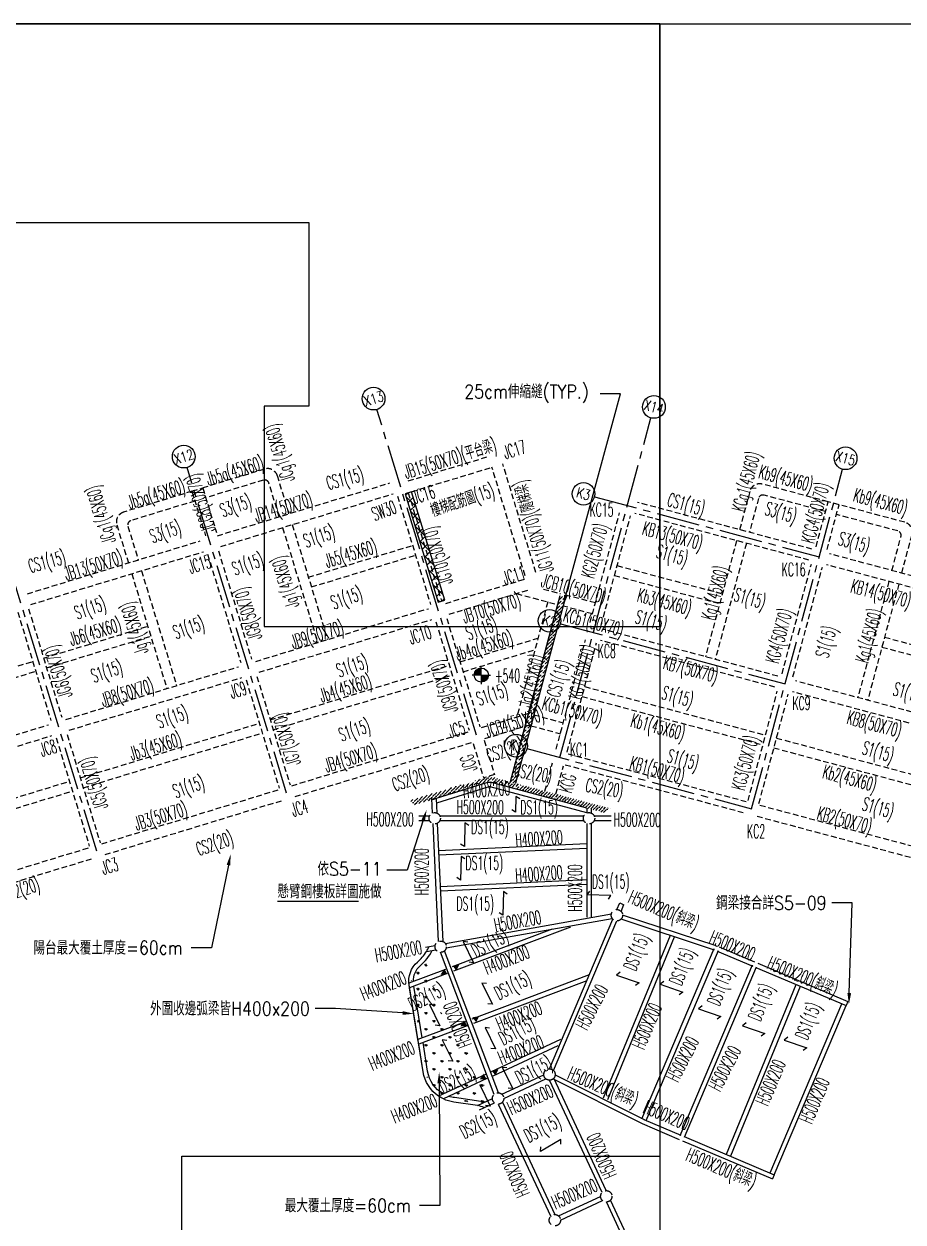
# Model space of a CAD drawing. Header units: centimetres. Extents: x -47768 to 194820, y -149527 to 141949.
# Drawn here: x 65955 to 69829, y -17353 to -12071 of the extents above; entities that cross this region are included whole.
import ezdxf
from ezdxf import colors
from ezdxf.entities.mleader import LeaderData, LeaderLine
from ezdxf.enums import TextEntityAlignment as Align
from ezdxf.math import Vec2, Vec3

# ---------------------------------------------------------------- set-up
doc = ezdxf.new("R2010")
doc.units = ezdxf.units.CM
doc.linetypes.add('CENTER2', pattern=[28.575, 19.05, -3.175, 3.175, -3.175])
doc.linetypes.add('HIDDEN', pattern=[0.375, 0.25, -0.125])
doc.layers.get('0').update_dxf_attribs({"color": 8})
for name, color, linetype in [('0S-B', 6, 'HIDDEN'), ('0S-colhead', 8, 'HIDDEN'), ('0S-GRID', 8, 'Continuous'), ('0S-J', 3, 'HIDDEN'), ('0S-SB', 6, 'Continuous'), ('0S-Shear wall', 7, 'Continuous'), ('0S-SJ', 3, 'Continuous'), ('0S-伸縮縫', 4, 'Continuous'), ('0S-剛接符號', 2, 'Continuous'), ('0S-鋼筋', 1, 'Continuous'), ('1S-BN', 7, 'Continuous'), ('1S-CN', 2, 'Continuous'), ('1S-JN', 3, 'Continuous'), ('1S-SJN', 3, 'Continuous'), ('1S-SN', 4, 'Continuous'), ('1S-SWN', 7, 'Continuous'), ('1S-TEXT', 7, 'Continuous'), ('co-2', 8, 'HIDDEN'), ('FL高程', 7, 'Continuous'), ('FORHA', 8, 'Continuous'), ('SB', 6, 'Continuous')]:
    doc.layers.add(name, color=color, linetype=linetype)
doc.layers.add('0S-繪圖區', color=171, linetype='Continuous', plot=False)
doc.styles.add('ae', font='romans.shx', dxfattribs={"bigfont": 'chineset.shx'})
doc.styles.add('CHINA', font='romans.shx', dxfattribs={"width": 0.85, "bigfont": 'chineset.shx'})
doc.styles.add('ROMAND', font='romand')
doc.styles.add('txt', font='romans.shx', dxfattribs={"height": 0.2, "bigfont": 'chineset.shx'})

# ---------------------------------------------------------------- blocks, each defined once
blk = doc.blocks.new('ELE')
at = {"ltscale": 100}
h = blk.add_hatch(color=0, dxfattribs=at)
h.dxf.hatch_style = 1
edge = h.paths.add_edge_path()
edge.add_arc((55199, -2026.6), 20.7, 90, 180)
edge.add_line((55178.3, -2026.6), (55199, -2026.6))
edge.add_line((55199, -2026.6), (55199, -2005.9))
h = blk.add_hatch(color=0, dxfattribs=at)
h.dxf.hatch_style = 1
edge = h.paths.add_edge_path()
edge.add_line((55199, -2047.4), (55199, -2026.6))
edge.add_line((55199, -2026.6), (55219.7, -2026.6))
edge.add_arc((55199, -2026.6), 20.7, 270, 360, ccw=False)
at = {"color": 0, "ltscale": 100}
for q in [(55199, -2000), (55172.4, -2026.6), (55225.6, -2026.6), (55199, -2053.2)]:
    blk.add_line((55199, -2026.6), q, dxfattribs=at)
blk.add_circle((55199, -2026.6), 20.7, dxfattribs=at)
blk = doc.blocks.new('0S-ELE')
at = {"layer": 'FL高程', "ltscale": 100, "xscale": 1.5, "yscale": 1.5, "zscale": 1.5}
blk.add_blockref('ELE', (-26764.5, -529.8), dxfattribs=at)
at = {"layer": 'FL高程', "ltscale": 100, "style": 'CHINA', "width": 0.5}
blk.add_attdef('+150', text='', height=60, dxfattribs=at).set_placement((56149.6, -3572.5), align=Align.MIDDLE)
blk = doc.blocks.new('*U147')
at = {"color": 0, "ltscale": 100}
for points in [[(-36.3, 27), (36.3, 27), (36.3, -27), (-36.3, -27)], [(22.253, -6.279), (36.3, -6.279), (36.3, -27), (22.253, -27)]]:
    blk.add_lwpolyline(points, close=True, dxfattribs=at)
blk.add_lwpolyline([(36.3, 27), (17.074, 27), (17.074, 21.168), (25.98, 21.168), (25.98, 15.768), (24.673, 15.768), (24.673, 9.288), (36.3, 9.288), (36.3, 27)], dxfattribs=at)
blk = doc.blocks.new('*U148')
at = {"color": 0, "ltscale": 100}
blk.add_lwpolyline([(-36.3, 27), (36.3, 27), (36.3, -27), (-36.3, -27)], close=True, dxfattribs=at)
blk = doc.blocks.new('XLINE')
blk.add_circle((0, 0), 50)
at = {"style": 'ROMAND', "width": 0.74997, "flags": 8}
blk.add_attdef('X-LINE', text='', height=50, dxfattribs=at).set_placement((0, 0), align=Align.MIDDLE)
blk = doc.blocks.new('柱位編號')
at = {"color": 0, "linetype": 'CENTER2', "ltscale": 10}
for p, q in [((138657.5, 35946.9), (138218.5, 37382.8)), ((139024.5, 35848.6), (139425.7, 37345.8)), ((137820.7, 35691.1), (137381.7, 37127)), ((139869.7, 35622.1), (140270.9, 37119.3)), ((139177.3, 36998.2), (140167.4, 36732.9)), ((136983.9, 35435.3), (136544.9, 36871.2)), ((139027.2, 36438), (140017.2, 36172.7)), ((138879.6, 35887.4), (139869.7, 35622.1))]:
    blk.add_line(p, q, dxfattribs=at)
at = {"color": 0}
ref = blk.add_blockref('XLINE', (138203.9, 37430.6), dxfattribs=dict(at, rotation=16.99999999999998))
ref.add_attrib('X-LINE', 'X13', dxfattribs={"height": 45, "rotation": 17, "style": 'ROMAND', "width": 0.74997}).set_placement((138203.9, 37430.6), align=Align.MIDDLE)
ref = blk.add_blockref('XLINE', (139439.4, 37393.8), dxfattribs=dict(at, rotation=344.9999999999999))
ref.add_attrib('X-LINE', 'X14', dxfattribs={"height": 45, "rotation": 345, "style": 'ROMAND', "width": 0.74997}).set_placement((139439.4, 37393.8), align=Align.MIDDLE)
ref = blk.add_blockref('XLINE', (137367.1, 37174.8), dxfattribs=dict(at, rotation=16.99999999999998))
ref.add_attrib('X-LINE', 'X12', dxfattribs={"height": 45, "rotation": 17, "style": 'ROMAND', "width": 0.74997}).set_placement((137367.1, 37174.8), align=Align.MIDDLE)
ref = blk.add_blockref('XLINE', (140283.8, 37167.6), dxfattribs=dict(at, rotation=344.9999999999999))
ref.add_attrib('X-LINE', 'X15', dxfattribs={"height": 45, "rotation": 345, "style": 'ROMAND', "width": 0.74997}).set_placement((140283.8, 37167.6), align=Align.MIDDLE)
ref = blk.add_blockref('XLINE', (139129, 37011.1), dxfattribs=dict(at, rotation=344.9999999999999))
ref.add_attrib('X-LINE', 'K3', dxfattribs={"height": 45, "rotation": 345, "style": 'ROMAND', "width": 0.74997}).set_placement((139129, 37011.1), align=Align.MIDDLE)
ref = blk.add_blockref('XLINE', (138978.9, 36450.9), dxfattribs=dict(at, rotation=344.9999999999999))
ref.add_attrib('X-LINE', 'K2', dxfattribs={"height": 45, "rotation": 345, "style": 'ROMAND', "width": 0.74997}).set_placement((138978.9, 36450.9), align=Align.MIDDLE)
ref = blk.add_blockref('XLINE', (138831.3, 35900.3), dxfattribs=dict(at, rotation=344.9999999999999))
ref.add_attrib('X-LINE', 'K1', dxfattribs={"height": 45, "rotation": 345, "style": 'ROMAND', "width": 0.74997}).set_placement((138831.3, 35900.3), align=Align.MIDDLE)
blk = doc.blocks.new('zw$A619')
at = {"linetype": 'HIDDEN', "ltscale": 150}
for centre in [(-184.3, -366.5), (495.7, -366.5), (618.6, -794.1), (-158.1, -932.6), (321.5, -1496.3), (94.9, -1601.9), (571.8, -2033.2), (345.2, -2138.8), (822, -2569.7), (595.4, -2675.3), (1237.1, -2789.7), (1391.9, -3171.5), (732.6, -3255.6), (1313, -3576.5), (1063.8, -3692.7)]:
    blk.add_circle(centre, 25, dxfattribs=at)

msp = doc.modelspace()

# ---------------------------------------------------------------- hatches: boundary and pattern name
at = {"layer": '0S-Shear wall', "ltscale": 100}
h = msp.add_hatch(dxfattribs=at)
h.set_pattern_fill('ANSI37', color=256, scale=10)
h.set_pattern_definition([(45, (70148.54, -31841.124), (-22.45064, 22.45064), []), (135, (70148.54, -31841.124), (-22.45064, -22.45064), [])])
h.paths.add_polyline_path([(67634.6648, -14142.2268), (67780.8507, -14620.3791), (67809.5398, -14611.608), (67663.354, -14133.4556)])
at = {"layer": '0S-伸縮縫'}
h = msp.add_hatch(dxfattribs=at)
h.set_pattern_fill('ANSI36', color=256, scale=83.3)
h.set_pattern_definition([(45, (-145948.238, -110081.46), (5.522062, 20.24756074), [26.03125, -5.20625, 0, -5.20625])])
edge = h.paths.add_edge_path()
edge.add_line((68341.1745, -14598.6799), (68317.0264, -14592.2094))
edge.add_line((68317.0264, -14592.2094), (68097.412, -15411.8215))
edge.add_line((68097.412, -15411.8215), (68006.1639, -15387.3717))
edge.add_line((68006.1639, -15387.3717), (67655.5387, -15494.5685))
edge.add_arc((67461.5133, -15742.72), 315, 46.5977334, 51.9787473, ccw=False)
edge.add_line((67677.9549, -15513.8575), (68006.6178, -15413.3752))
edge.add_line((68006.6178, -15413.3752), (68519.4673, -15550.7928))
edge.add_arc((68709.7856, -15739.4802), 268, 128.8747599, 135.2465582, ccw=False)
edge.add_line((68541.5834, -15530.8369), (68121.5601, -15418.292))
edge.add_line((68121.5601, -15418.292), (68341.1745, -14598.6799))
at = {"layer": '0S-剛接符號', "ltscale": 100}
h = msp.add_hatch(color=256, dxfattribs=at)
h.dxf.hatch_style = 1
h.paths.add_polyline_path([(67821.5586, -16260.6486), (67807.7304, -16236.6963), (67790.6922, -16262.5006)])
h = msp.add_hatch(color=256, dxfattribs=at)
h.dxf.hatch_style = 1
h.paths.add_polyline_path([(67860.3728, -16245.1759), (67843.6313, -16223.1611), (67874.017, -16217.427)])
h = msp.add_hatch(color=256, dxfattribs=at)
h.dxf.hatch_style = 1
h.paths.add_polyline_path([(67909.3013, -16488.4328), (67895.4732, -16464.4805), (67878.4349, -16490.2848)])
h = msp.add_hatch(color=256, dxfattribs=at)
h.dxf.hatch_style = 1
h.paths.add_polyline_path([(67948.1156, -16472.9602), (67931.3741, -16450.9453), (67961.7597, -16445.2112)])
h = msp.add_hatch(color=256, dxfattribs=at)
h.dxf.hatch_style = 1
h.paths.add_polyline_path([(68032.8857, -16707.6883), (68016.1442, -16685.6734), (68046.5298, -16679.9394)])
h = msp.add_hatch(color=256, dxfattribs=at)
h.dxf.hatch_style = 1
h.paths.add_polyline_path([(67994.0714, -16723.161), (67980.2433, -16699.2086), (67963.205, -16725.0129)])
at = {"layer": 'FORHA'}
h = msp.add_hatch(dxfattribs=at)
h.set_pattern_fill('GRASS', color=256, scale=50)
h.set_pattern_definition([(90, (-91548.718, -35846.82), (-35.355339, 35.355339), [9.375, -61.335678]), (45, (-91548.72, -35846.82), (-35.355339, 35.355339), [9.375, -40.625]), (135, (-91548.72, -35846.82), (-35.355339, -35.355339), [9.375, -40.625])])
edge = h.paths.add_edge_path()
edge.add_arc((67855.9797, -16462.9156), 50, 195.3549471, 213.0104005)
edge.add_arc((67859.4811, -16458.8226), 55.1871, 214.5935898, 279.1428682)
edge.add_line((67868.2501, -16513.3086), (68011.2991, -16820.078))
edge.add_arc((67997.8624, -16827.1362), 15.1777, -109.7790647, 27.7127772, ccw=False)
edge.add_arc((67930.7232, -16976.7556), 148.8641, 65.3856834, 81.8556136)
edge.add_line((67951.8125, -16829.393), (67851.0142, -16814.8548))
edge.add_arc((67872.4271, -16666.3911), 150, 189.1265267, 261.7928222, ccw=False)
edge.add_line((67724.3261, -16690.1833), (67662.5819, -16305.8409))
edge.add_arc((67761.3107, -16289.9789), 99.995, 131.1131191, 189.1272722, ccw=False)
edge.add_arc((67565.9955, -16061.6034), 200.5178, 310.2516388, 319.4634165)
edge.add_line((67718.3873, -16191.9266), (67752.9045, -16265.9491))
edge.add_arc((67761.9179, -16270.2804), 10, 154.3338096, 195.2719297)
edge.add_line((67752.271, -16272.9144), (67807.7645, -16476.1555))

# ---------------------------------------------------------------- linework, layer by layer
at = {"layer": '0S-B', "ltscale": 100}
for p, q in [((67648.7354, -14085.6404), (68002.5682, -13977.4628)), ((67663.354, -14133.4556), (68017.1868, -14025.2781)), ((68163.38, -14503.4305), (68017.1935, -14025.276)), ((68211.1952, -14488.8119), (68065.0087, -14010.6574)), ((66807.5832, -14327.121), (67567.8454, -14094.6855)), ((66695.4462, -14131.2843), (66743.2614, -14116.6657)), ((66695.4462, -14131.2843), (66755.3824, -14327.3267)), ((66743.2614, -14116.6657), (66803.1976, -14312.7081)), ((66822.2018, -14374.9363), (67582.464, -14142.5008)), ((67601.1948, -14152.4596), (67747.3893, -14630.6102)), ((67649.0098, -14137.8402), (67795.2042, -14615.9908)), ((69427.3466, -14386.1511), (68659.4356, -14180.3899)), ((69445.9549, -14375.609), (69499.01, -14177.5924)), ((69494.2514, -14388.5493), (69547.3065, -14190.5327)), ((69547.3063, -14190.5334), (69499.01, -14177.5924)), ((68450.4084, -14709.3131), (68579.8107, -14226.3474)), ((68498.7049, -14722.2533), (68628.1072, -14239.2876)), ((69414.4057, -14434.4473), (68646.4947, -14228.6862)), ((65970.8165, -14582.9463), (66731.0788, -14350.5108)), ((65985.4351, -14630.7615), (66745.6974, -14398.326)), ((66764.4282, -14408.2848), (66910.6226, -14886.4355)), ((66812.2432, -14393.6654), (66958.4376, -14871.8161)), ((70272.5317, -14612.6177), (69504.6207, -14406.8566)), ((69295.8486, -14935.8481), (69425.2508, -14452.8824)), ((69344.145, -14948.7883), (69473.5473, -14465.8226)), ((70259.5908, -14660.914), (69491.6798, -14455.1529)), ((67813.7895, -14625.5294), (68167.6147, -14517.3055)), ((67828.4141, -14673.3428), (68182.2393, -14565.1189)), ((68244.1427, -14562.3959), (68319.5966, -14582.6137)), ((68125.6816, -14582.4181), (68306.6556, -14630.91)), ((65927.6615, -14664.1101), (66073.8559, -15142.2607)), ((65975.4765, -14649.4906), (66121.6709, -15127.6413)), ((66977.0549, -14881.4597), (67737.294, -14648.9269)), ((66991.6795, -14929.2731), (67751.9186, -14696.7403)), ((67770.7801, -14707.1134), (67916.6209, -15184.1075)), ((67818.5951, -14692.494), (67964.4358, -15169.4881)), ((68300.6191, -15268.3687), (68429.7043, -14786.5867)), ((69264.2907, -14994.6843), (68496.3796, -14788.9232)), ((69277.2316, -14946.388), (68509.3206, -14740.6269)), ((68348.9156, -15281.309), (68478.0008, -14799.5269)), ((66140.3204, -15137.39), (66900.5595, -14904.8572)), ((66981.8284, -14948.3192), (67127.6692, -15425.3133)), ((66154.945, -15185.2034), (66915.1841, -14952.6706)), ((66934.0134, -14962.9386), (67079.8542, -15439.9327)), ((70122.4167, -15172.8547), (69354.5057, -14967.0936)), ((69146.0041, -15495.1097), (69275.1444, -15013.1217)), ((69194.3006, -15508.0499), (69323.4409, -15026.0619)), ((70109.4757, -15221.151), (69341.5647, -15015.3899)), ((67972.1857, -15173.5435), (68178.2084, -15110.5561)), ((67986.8043, -15221.3587), (68192.827, -15158.3713)), ((68165.1833, -15158.8781), (68165.1867, -15158.879)), ((68178.1242, -15110.5818), (68178.1277, -15110.5827)), ((65303.5858, -15393.3203), (66063.8249, -15160.7875)), ((65318.2104, -15441.1337), (66078.4495, -15208.6009)), ((66145.0617, -15204.1445), (66290.9025, -15681.1386)), ((67135.419, -15429.4371), (67912.4645, -15191.8704)), ((66097.2467, -15218.7639), (66243.0875, -15695.758)), ((67150.0376, -15477.2523), (67927.0831, -15239.6857)), ((67934.8711, -15243.7978), (67981.1301, -15395.0945)), ((67982.6861, -15229.1784), (68028.9451, -15380.4751)), ((68353.3177, -15288.9335), (69138.1808, -15499.2369)), ((68251.1292, -15453.079), (68284.4568, -15328.691)), ((68299.4257, -15466.0192), (68332.7533, -15341.6313)), ((68340.3768, -15337.2298), (69125.2398, -15547.5332)), ((68028.9451, -15380.4751), (67981.1298, -15395.0937)), ((66298.6524, -15685.2623), (67075.6978, -15447.6957)), ((66313.271, -15733.0776), (67090.3164, -15495.5109)), ((69198.5028, -15515.4001), (69983.3659, -15725.7036)), ((69185.5619, -15563.6964), (69970.4249, -15773.9999)), ((65461.8857, -15941.0876), (66238.9312, -15703.5209)), ((65476.5043, -15988.9028), (66253.5498, -15751.3362))]:
    msp.add_line(p, q, dxfattribs=at)
at = {"layer": '0S-J', "ltscale": 100}
for p, q in [((67009.8391, -14082.2204), (66756.418, -14159.699)), ((67080.1303, -14243.7267), (67034.8126, -14095.4991)), ((66695.446, -14131.2839), (66394.2104, -14223.3809)), ((69487.1269, -14220.9269), (69216.6698, -14148.4582)), ((66708.6028, -14174.3176), (66426.4932, -14260.5671)), ((69192.1749, -14162.6003), (69152.0578, -14312.3195)), ((69805.8846, -14306.3378), (69535.4232, -14233.8679)), ((66364.3334, -14279.5713), (66415.4985, -14446.925)), ((66413.2145, -14285.5407), (66458.5323, -14433.7683)), ((67094.7444, -14291.5433), (67249.7013, -14798.3844)), ((67137.7782, -14278.3866), (67292.735, -14785.2277)), ((69095.4566, -14348.9171), (68958.2827, -14860.8571)), ((69138.9233, -14360.5639), (69001.7494, -14872.5039)), ((69779.9096, -14480.5517), (69820.0267, -14330.8327)), ((67208.6782, -14510.2901), (67667.7086, -14369.9504)), ((67221.8349, -14553.3238), (67680.8654, -14412.9841)), ((68569.2204, -14458.9662), (69032.7559, -14582.9195)), ((66429.9982, -14494.7766), (66584.9551, -15001.6177)), ((66473.0319, -14481.6199), (66627.9888, -14988.461)), ((68557.5955, -14502.4388), (69021.1309, -14626.392)), ((69766.9687, -14528.848), (69629.7947, -15040.7882)), ((69810.4354, -14540.4948), (69673.2614, -15052.435)), ((68263.2064, -14619.1981), (68127.3795, -15126.096)), ((68306.673, -14630.8453), (68178.1242, -15110.5818)), ((68473.3299, -14623.7367), (68343.7622, -14589.0191)), ((68460.389, -14672.033), (68330.8212, -14637.3154)), ((66041.9905, -14866.9823), (66500.8982, -14726.6801)), ((66055.1473, -14910.016), (66514.055, -14769.7138)), ((67877.059, -14883.6893), (68220.467, -14778.6989)), ((69747.7378, -14774.4852), (70211.3406, -14898.963)), ((67890.2157, -14926.723), (68206.7329, -14829.954)), ((69736.0686, -14817.9459), (70199.6713, -14942.4237)), ((65535.1448, -15021.9406), (65994.1753, -14881.6009)), ((65548.3016, -15064.9743), (66007.332, -14924.6346)), ((67040.2923, -15139.5146), (67829.2437, -14898.3079)), ((67053.449, -15182.5483), (67842.4005, -14941.3416)), ((68426.2446, -14992.715), (69223.1334, -15206.2406)), ((68414.5978, -15036.1816), (69211.4865, -15249.7073)), ((66203.5256, -15395.3398), (66992.4771, -15154.1331)), ((68202.2758, -15117.0532), (68331.8437, -15151.7708)), ((66216.6824, -15438.3735), (67005.6338, -15197.1669)), ((68189.3349, -15165.3495), (68318.9028, -15200.0671)), ((69259.7828, -15262.6483), (70056.6716, -15476.174)), ((69271.4297, -15219.1816), (70068.3185, -15432.7073)), ((65366.759, -15651.165), (66155.7104, -15409.9584)), ((65379.9157, -15694.1988), (66168.8671, -15452.9921))]:
    msp.add_line(p, q, dxfattribs=at)
for points in [[(67123.1641, -14230.57), (67071.9989, -14063.2162, 0.414213562), (67015.8085, -14033.3392), (66743.2613, -14116.6653)], [(69498.7738, -14177.4603), (69208.9982, -14099.8151, 0.414213562), (69153.8847, -14131.6349), (69108.5911, -14300.6727)], [(69823.3763, -14492.1985), (69868.6698, -14323.161, 0.414213562), (69836.85, -14268.0475), (69547.0701, -14190.4012)]]:
    msp.add_lwpolyline(points, format="xyb", dxfattribs=at)
for centre, radius, start, end in [((67015.6865, -14101.3465), 20, 16.9999998, 106.9999998), ((69211.4935, -14167.7767), 20, 74.9999998, 164.9999998), ((66407.3671, -14266.4146), 45, 106.9999998, 196.9999998), ((66432.3406, -14279.6932), 20, 106.9999998, 196.9999998), ((69800.7082, -14325.6563), 20, 344.9999998, 74.9999998)]:
    msp.add_arc(centre, radius, start, end, dxfattribs=at)
at = {"layer": '0S-SB'}
for p, q in [((67751.5393, -15486.2444), (67754.523, -15550.7848)), ((67751.7757, -15491.3566), (67771.518, -15485.3207)), ((67771.518, -15485.3207), (67774.5017, -15549.8612)), ((67756.6294, -15596.3488), (67780.6949, -16116.9098)), ((67776.6081, -15595.4252), (67800.6736, -16115.9862)), ((67812.2988, -16125.3743), (68543.9424, -15994.9184)), ((67815.8096, -16145.0638), (68547.4532, -16014.6079)), ((67725.1955, -16140.9053), (67767.1846, -16133.4184)), ((67728.7062, -16160.5948), (67770.6954, -16153.1079)), ((68027.2593, -16790.699), (67790.3892, -16164.0677)), ((68045.9673, -16783.6272), (67809.0972, -16156.996)), ((68061.0574, -16790.0799), (68246.2805, -16703.708)), ((68069.5099, -16808.2061), (68254.733, -16721.8342)), ((67954.4054, -16839.8131), (68019.7024, -16809.3643)), ((67962.8578, -16857.9393), (68028.1549, -16827.4904)), ((68045.2649, -16833.4262), (68276.3105, -17328.9218)), ((68063.3911, -16824.974), (68294.4367, -17320.4697))]:
    msp.add_line(p, q, dxfattribs=at)
at = {"layer": '0S-SB', "ltscale": 100}
for p, q in [((68435.3252, -15528.3153), (68435.3252, -15550.1349)), ((68455.3252, -15528.3153), (68455.3252, -15550.1349)), ((67695.4321, -15563.0469), (67742.4266, -15563.0469)), ((67695.4321, -15583.0469), (67742.4265, -15583.0469)), ((67788.2523, -15563.047), (68422.4124, -15563.0477)), ((67788.2523, -15583.047), (68422.4123, -15583.0477)), ((68468.2381, -15563.0478), (68542.7631, -15563.0479)), ((68468.2381, -15583.0478), (68542.763, -15583.0479)), ((68435.3252, -15595.9607), (68435.3252, -16009.3794)), ((68455.3252, -15595.9607), (68455.3252, -16009.3794)), ((68567.9756, -15975.7427), (68580.7831, -15945.4789)), ((68580.7831, -15945.4789), (68598.2789, -15955.4541)), ((68586.3941, -15983.5374), (68599.2017, -15953.2736)), ((68591.902, -15998.1528), (69003.6889, -16134.1953)), ((68270.8115, -16677.9302), (68550.1157, -16017.9449)), ((68289.2301, -16685.7249), (68568.5343, -16025.7395)), ((68585.6281, -16017.1433), (68997.415, -16153.1857)), ((69010.5882, -16158.3721), (69167.2015, -16224.7886)), ((69018.3967, -16139.9594), (69175.0099, -16206.3758)), ((69188.6637, -16212.1661), (69585.9952, -16380.6663)), ((68847.3087, -16971.6845), (69165.4571, -16219.6367)), ((68865.7283, -16979.4767), (69183.8767, -16227.4289)), ((69180.8552, -16230.5788), (69578.1868, -16399.079)), ((69585.9952, -16380.6663), (69578.1868, -16399.079)), ((68502.7454, -17223.2686), (68271.7417, -16727.8864)), ((68287.0832, -16721.8759), (68678.8054, -16919.1343)), ((68520.8715, -17214.8162), (68289.8678, -16719.434)), ((68296.0784, -16704.0129), (68687.8006, -16901.2713)), ((68687.2103, -16901.0661), (68850.5999, -16970.4207)), ((68679.3957, -16919.4762), (68842.7853, -16988.8308)), ((68856.5929, -16994.6918), (69253.7908, -17163.2921)), ((68864.4075, -16976.2817), (69261.6054, -17144.882)), ((69261.6054, -17144.882), (69253.7923, -17163.2886)), ((68311.3689, -17326.6782), (68496.4523, -17240.3685)), ((68319.8216, -17344.8042), (68504.905, -17258.4945)), ((68752.935, -17759.8029), (68522.0967, -17264.7674)), ((68771.0612, -17751.3506), (68540.2229, -17256.315))]:
    msp.add_line(p, q, dxfattribs=at)
at = {"layer": '0S-SB'}
msp.add_lwpolyline([(67983.6287, -16848.2535, 0.054478774), (67954.4054, -16839.8131)], format="xyb", dxfattribs=at)
msp.add_arc((67566.0017, -16061.4892), 190.5117, 328.6538304, 336.2568234, dxfattribs=at)
at = {"layer": '0S-Shear wall', "ltscale": 100}
msp.add_lwpolyline([(67634.6648, -14142.2268), (67780.8507, -14620.3791), (67809.5398, -14611.608), (67663.354, -14133.4556)], close=True, dxfattribs=at)
at = {"layer": '0S-SJ', "ltscale": 100}
for p, q in [((68435.3252, -15685.7747), (67782.1808, -15715.9695)), ((68436.2488, -15705.7534), (67783.1044, -15735.9481)), ((68435.3252, -15844.8423), (67789.5188, -15874.6978)), ((68436.2488, -15864.821), (67790.4424, -15894.6765)), ((68802.3587, -16089.6024), (68507.5239, -16806.7257)), ((68820.8564, -16097.2074), (68526.0216, -16814.3308)), ((69357.1265, -16307.8783), (69049.8568, -17055.2469)), ((69375.6241, -16315.4834), (69068.3545, -17062.8519)), ((69243.1953, -17137.0674), (69559.7705, -16391.2618)), ((69261.6054, -17144.882), (69578.1806, -16399.0764)), ((68015.7441, -16689.5319), (68321.017, -16547.1793)), ((68022.8357, -16708.2926), (68309.3819, -16574.6725)), ((67988.4784, -16702.2463), (67782.2859, -16798.3964)), ((67995.57, -16721.0069), (67803.473, -16810.5842))]:
    msp.add_line(p, q, dxfattribs=at)
at = {"layer": '0S-SJ'}
for p, q in [((68363.8892, -16052.59), (67848.6046, -16247.3704)), ((68283.1205, -16061.7398), (67841.5328, -16228.6624)), ((67813.4708, -16239.27), (67651.826, -16300.3726)), ((67820.5425, -16257.978), (67654.8561, -16320.6084)), ((68446.0539, -16263.8391), (67928.7469, -16459.384)), ((67714.4527, -16691.6524), (67652.7085, -16307.31)), ((68435.2823, -16289.292), (67935.8186, -16478.092)), ((67900.6848, -16469.9916), (67691.5541, -16549.0441)), ((67907.7566, -16488.6996), (67694.7923, -16569.2013))]:
    msp.add_line(p, q, dxfattribs=at)
for points in [[(67652.7085, -16307.31, -0.258660324), (67688.9795, -16206.9922, 0.080676076), (67728.7062, -16160.5948)], [(67671.3701, -16292.9848, -0.225254527), (67702.0206, -16222.1566, 0.100916193), (67754.0685, -16156.0725)], [(67654.8561, -16320.6084), (67652.7087, -16307.2412, -0.01574264), (67651.826, -16300.3726, -0.015220547)], [(67782.2859, -16798.3964, -0.206104306), (67714.4529, -16691.5836), (67694.7923, -16569.2013)], [(67803.9296, -16788.3037, -0.228942719), (67734.1997, -16688.4113), (67713.889, -16561.9826)]]:
    msp.add_lwpolyline(points, format="xyb", dxfattribs=at)
for points in [[(67691.5541, -16549.0441), (67654.8561, -16320.6084)], [(67710.6508, -16541.8255), (67673.9529, -16313.3897)], [(67694.7923, -16569.2013), (67691.5541, -16549.0441)]]:
    msp.add_lwpolyline(points, dxfattribs=at)
at = {"layer": '0S-SJ', "ltscale": 100}
for points in [[(67803.473, -16810.5842, -0.038247269), (67782.2859, -16798.3964)], [(67954.5033, -16839.7675), (67849.5867, -16824.6353, -0.075850769), (67803.4, -16810.6182)], [(67987.6, -16824.334), (67852.4417, -16804.8402, -0.044692307), (67828.1364, -16799.0834, -0.044692307)]]:
    msp.add_lwpolyline(points, format="xyb", dxfattribs=at)
at = {"layer": '0S-伸縮縫', "ltscale": 100}
msp.add_line((68306.6692, -14630.8453), (68145.2891, -15233.124), dxfattribs=at)
at = {"layer": '0S-伸縮縫'}
for points in [[(68317.0258, -14592.2079), (68097.4111, -15411.8213)], [(68341.174, -14598.6784), (68121.5592, -15418.2917)]]:
    msp.add_lwpolyline(points, dxfattribs=at)
at = {"layer": '0S-鋼筋', "color": 3, "ltscale": 100}
for points in [[(68435.3252, -15528.3153), (68014.9271, -15415.67, 0.140540835), (67998.3913, -15415.9586), (67771.518, -15485.3207)], [(68435.3252, -15549.0208), (68009.7507, -15434.9885, 0.140540835), (68004.2388, -15435.0847), (67772.4714, -15505.9431)]]:
    msp.add_lwpolyline(points, format="xyb", dxfattribs=at)
at = {"layer": '1S-SN', "ltscale": 5}
for points in [[(68140.1946, -15487.9606), (68123.3477, -15476.5924), (68121.8691, -15546.8519), (68105.0221, -15535.4836)], [(67915.0233, -15604.8763), (67898.1763, -15593.508), (67895.9759, -15698.0688), (67879.129, -15686.7005)], [(67898.4218, -15752.3478), (67881.5749, -15740.9796), (67879.3745, -15845.5403), (67862.5275, -15834.1721)], [(68084.7748, -15907.626), (68067.9278, -15896.2577), (68065.7274, -16000.8185), (68048.8804, -15989.4502)], [(68530.5787, -15930.3152), (68541.947, -15913.4682), (68437.3862, -15911.2678), (68448.7545, -15894.4208)], [(67910.6779, -16118.709), (67890.4857, -16116.3999), (67936.7948, -16210.1724), (67916.6025, -16207.8634)], [(68583.0362, -16251.6966), (68567.058, -16264.2566), (68665.9296, -16298.3479), (68649.9513, -16310.9079)], [(67993.3726, -16301.841), (67973.1803, -16299.5319), (68019.4894, -16393.3044), (67999.2971, -16390.9954)], [(68775.5163, -16292.6226), (68759.5381, -16305.1826), (68858.4097, -16339.2739), (68842.4314, -16351.8339)], [(67761.9135, -16396.6551), (67741.7213, -16394.3461), (67788.0304, -16488.1185), (67767.8381, -16485.8095)], [(68943.7388, -16400.1106), (68927.7606, -16412.6706), (69026.6321, -16446.7618), (69010.6539, -16459.3219)], [(69137.1852, -16475.1617), (69121.2069, -16487.7218), (69220.0785, -16521.813), (69204.1003, -16534.373)], [(68007.3691, -16498.4586), (67987.1769, -16496.1496), (68033.4859, -16589.922), (68013.2937, -16587.613)], [(67818.5513, -16552.7003), (67798.3591, -16550.3913), (67844.6682, -16644.1637), (67824.4759, -16641.8547)], [(69321.9216, -16538.4445), (69305.9434, -16551.0046), (69404.815, -16585.0958), (69388.8367, -16597.6559)], [(68083.2457, -16673.5819), (68063.0535, -16671.2729), (68109.3625, -16765.0453), (68089.1703, -16762.7363)], [(67983.7301, -16750.8573), (67963.5379, -16748.5483), (68009.8469, -16842.3207), (67989.6547, -16840.0117)], [(68320.6683, -17009.3232), (68321.3329, -16989.0102), (68231.6229, -17042.768), (68232.2875, -17022.455)]]:
    msp.add_lwpolyline(points, dxfattribs=at)
at = {"layer": 'co-2', "ltscale": 100}
msp.add_circle((68271.1051, -16702.8595), 25, dxfattribs=at)
at = {"layer": 'SB', "ltscale": 100}
for p, q in [((68995.5378, -16149.0396), (68677.0285, -16899.3916)), ((69013.9479, -16156.8543), (68695.4385, -16907.2063))]:
    msp.add_line(p, q, dxfattribs=at)

# ---------------------------------------------------------------- block references
at = {"layer": '0S-colhead', "ltscale": 100}
msp.add_blockref('zw$A619', (67949.6344, -15206.6488), dxfattribs=at)
at = {"layer": '0S-GRID'}
msp.add_blockref('柱位編號', (-70707.8413, -51153.5003), dxfattribs=at)
at = {"layer": '0S-繪圖區', "ltscale": 100, "xscale": 150, "yscale": 150, "zscale": 150}
msp.add_blockref('*U147', (63312.9822, -16120.8903), dxfattribs=at)
at = {"layer": '0S-繪圖區', "color": 11, "ltscale": 100, "xscale": 150, "yscale": 150, "zscale": 150}
msp.add_blockref('*U148', (71055.4348, -16120.8903), dxfattribs=at)
at = {"layer": 'FL高程', "color": 0, "ltscale": 100}
msp.add_blockref('0S-ELE', (11936.6298, -11371.8817), dxfattribs=at).add_auto_attribs({'+150': '+540'})

# ---------------------------------------------------------------- texts
at = {"layer": '1S-BN', "style": 'txt', "width": 0.5}
for s, rotation, p in [('JB15(50X70)(平台梁)', 17, (67834.2722, -13990.9672)), ('JCG8(50X70)', 107, (66736.7238, -14182.9017)), ('JG11(50X70)(隨梯梁)', 107, (68204.1828, -14285.9421)), ('KCG4(50X70)', 74.9999942, (69446.4934, -14227.6928)), ('JB14(50X70)', 17, (67098.8016, -14206.6478)), ('JG10(50X70)', 107, (67783.4087, -14414.5856)), ('KG2(50X70)', 74.9999942, (68473.558, -14394.7117)), ('KB13(50X70)', 344.9999997, (68813.0793, -14331.3719)), ('JB13(50X70)', 17, (66262.0349, -14462.473)), ('JCB10(50X70)', 345, (68377.0725, -14564.1447)), ('KB14(50X70)', 344.9999966, (69731.3292, -14585.682)), ('JG8(50X70)', 107, (66946.642, -14670.4109)), ('JB10(50X70)', 17, (68015.67, -14651.5198)), ('KG4(50X70)', 74.9999942, (69286.6336, -14770.2449)), ('JB9(50X70)', 17, (67248.1832, -14767.4778)), ('JG6(50X70)', 107, (66109.8754, -14926.2361)), ('KG1(50X70)', 74.9997862, (68417.4304, -14928.9492)), ('JG9(50X70)', 107, (67810.5563, -14991.0978)), ('KB7(50X70)', 344.9999997, (68892.7124, -14919.4524)), ('JB8(50X70)', 17, (66411.4165, -15023.3031)), ('JCB4(50X70)', 17, (68118.5469, -15154.1021)), ('KB8(50X70)', 344.9999992, (69701.8979, -15161.7526)), ('JG7(50X70)', 107, (67116.0385, -15224.4819)), ('KG3(50X70)', 75.0000057, (69136.6771, -15329.8902)), ('JB4(50X70)', 17, (67395.6627, -15312.5197)), ('JG5(50X70)', 107, (66267.0346, -15418.1034, 540)), ('JCG', 107, (67914.4042, -15330.9747)), ('KB1(50X70)', 344.9999384, (68745.1847, -15362.8074)), ('KCG', 74.9997862, (68350.2229, -15418.5583)), ('JB3(50X70)', 17, (66558.896, -15568.3449)), ('KB2(50X70)', 344.9999965, (69570.9159, -15584.0613))]:
    msp.add_text(s, height=60, rotation=rotation, dxfattribs=at).set_placement(p, align=Align.MIDDLE)
at = {"layer": '1S-BN', "color": 7, "linetype": 'Continuous', "style": 'CHINA', "width": 0.5}
for s, rotation, p in [('H500X200', 359.5724453, (67965.8988, -15524.3056)), ('H500X200', 359.5724453, (67568.601, -15577.7204)), ('H500X200', 359.5724453, (68657.8645, -15579.6022)), ('H500X200', 90, (67707.3649, -15809.235)), ('H500X200', 90, (68383.1257, -15880.4284)), ('H500X200(斜梁)', 337.0632464, (68773.4535, -15982.7248)), ('H500X200', 10.5044589, (68130.292, -16026.6548)), ('H500X200', 337.0632464, (69077.1212, -16134.7598)), ('H500X200', 10.5044589, (67605.3842, -16159.3168)), ('H500X200(斜梁)', 337.0632464, (69385.3279, -16273.5452)), ('H500X200', 62.934559, (68456.9147, -16405.1809)), ('H500X200', 110.3399175, (67865.2008, -16483.4047)), ('H500X200', 62.934559, (68857.5651, -16635.1812)), ('H500X200', 62.934559, (69042.9801, -16675.4847)), ('H500X200(斜梁)', 337.0632464, (68505.3115, -16760.6709)), ('H500X200', 23.707869, (68186.1685, -16812.8069)), ('H500X200', 337.0632464, (68787.2409, -16882.2476)), ('H500X200', 112.5753056, (68501.0449, -17061.6079)), ('H500X200', 112.5753056, (68116.8892, -17143.4622)), ('H500X200(斜梁)', 337.0632464, (69026.5978, -17119.1048)), ('H500X200', 23.707869, (68380.8879, -17228.9172))]:
    msp.add_text(s, height=60, rotation=rotation, dxfattribs=at).set_placement(p, align=Align.MIDDLE)
at = {"layer": '1S-CN', "style": 'txt', "width": 0.5}
for s, p in [('JC17', (68116.7412, -13947.5257)), ('JC16', (67716.4194, -14144.9644)), ('JC15', (66728.6503, -14452.9037)), ('JC11', (68114.4851, -14501.885)), ('JC10', (67699.675, -14764.2377)), ('JC9', (66898.2259, -15007.5605)), ('JC5', (67862.1188, -15181.8731)), ('JC8', (66061.4592, -15263.3857)), ('JC4', (67169.5773, -15528.2207)), ('JC3', (66332.8107, -15784.046))]:
    msp.add_text(s, height=60, rotation=17, dxfattribs=at).set_placement(p, align=Align.MIDDLE)
for s, p in [('KC15', (68500.4752, -14212.0239)), ('KC16', (69347.2759, -14476.1575)), ('KC8', (68523.5562, -14836.0893)), ('KC9', (69381.5304, -15065.5364)), ('KC1', (68400.8309, -15270.4044)), ('KC2', (69181.5115, -15630.5578))]:
    msp.add_text(s, height=60, dxfattribs=at).set_placement(p, align=Align.MIDDLE)
at = {"layer": '1S-JN', "style": 'txt', "width": 0.5}
for s, rotation, p in [('JCg1(45X60)', 107, (67086.0754, -13962.1865)), ('Jb5a(45X60)', 17, (66885.1653, -14044.7551)), ('KCg1(45X60)', 75.0000013, (69141.4826, -14089.7128)), ('Kb9(45X60)', 345.0000095, (69311.9964, -14078.3409)), ('Jb5a(45X60)', 17, (66538.9339, -14147.7641)), ('JCg1(45X60)', 107, (66297.8851, -14233.2444)), ('Kb9(45X60)', 344.9999848, (69729.3589, -14180.5483)), ('Jb5(45X60)', 17, (67396.5314, -14410.6971)), ('Jg1(45X60)', 107, (67110.3138, -14530.5703)), ('Kg1(45X60)', 74.9999934, (69003.0269, -14580.2204)), ('Kb3(45X60)', 345.0289057, (68777.1343, -14621.8335)), ('Jg1(45X60)', 107, (66445.682, -14733.7686)), ('Jb6(45X60)', 17, (66270.1982, -14755.0517)), ('KCb1(50X70)', 345.0289057, (68464.9066, -14713.1287)), ('Kg1(45X60)', 75.0000055, (69681.8262, -14769.3298)), ('Jb4a(45X60)', 17, (67983.4802, -14817.1681)), ('Jg2(45X60)', 75.838609, (68193.9031, -14966.9357)), ('Jb4(45X60)', 17, (67372.6692, -15003.9118)), ('KCb1(50X70)', 345.0289057, (68370.9362, -15102.4679)), ('Kb1(45X60)', 345.0000006, (68748.4468, -15174.3455)), ('Jb3(45X60)', 17, (66535.9025, -15259.737)), ('Kb2(45X60)', 345.0000002, (69593.6324, -15400.8123))]:
    msp.add_text(s, height=60, rotation=rotation, dxfattribs=at).set_placement(p, align=Align.MIDDLE)
at = {"layer": '1S-SJN', "linetype": 'Continuous', "style": 'CHINA', "width": 0.5}
for s, rotation, p in [('H400X200', 723.9937666, (67993.1544, -15447.3035)), ('H400X200', 723.9937666, (68225.1286, -15662.7329)), ('H400X200', 723.9937666, (68224.489, -15817.6799)), ('H400X200', 21.8895285, (68081.416, -16197.0903)), ('H400X200', 21.8895285, (67538.7302, -16311.8908)), ('H400X200', 21.8895285, (68136.6233, -16444.4869)), ('H500X200', 67.0632711, (68700.2477, -16489.2218)), ('H400X200', 21.8895285, (68144.7452, -16593.9298)), ('H400X200', 21.8895285, (67575.5098, -16620.3374)), ('H500X200', 67.0632711, (69245.6604, -16738.2883)), ('H500X200', 67.0632711, (69439.0469, -16817.7892)), ('H400X200', 21.8895285, (67674.8663, -16852.4164))]:
    msp.add_text(s, height=60, rotation=rotation, dxfattribs=at).set_placement(p, align=Align.MIDDLE)
at = {"layer": '1S-SN', "linetype": 'Continuous', "style": 'ae', "width": 0.5}
for s, rotation, p in [('CS1(15)', 15, (67297.4632, -14126.269)), ('S3(15)', 19, (66831.7568, -14246.264)), ('樓梯配筋圖(15)', 19, (67760.0648, -14246.9492)), ('CS1(15)', 344, (68785.6622, -14194.7475)), ('S3(15)', 344, (69216.1452, -14233.961)), ('S3(15)', 19, (66521.8708, -14360.7264)), ('S1(15)', 19, (67199.5427, -14380.7815)), ('S3(15)', 344, (69539.0625, -14366.2646)), ('S1(15)', 344, (68736.9717, -14422.2925)), ('CS1(15)', 15, (65984.2485, -14491.9164)), ('S1(15)', 19, (66885.4802, -14503.603)), ('S1(15)', 19, (67320.6815, -14652.7049)), ('S1(15)', 344, (69079.7586, -14613.0429)), ('S1(15)', 19, (66190.6893, -14697.5265)), ('S1(15)', 19, (66624.8187, -14783.6462)), ('S1(15)', 19, (67915.3155, -14787.8277)), ('S1(15)', 344, (68644.6831, -14711.3258)), ('S1(15)', 74, (69499.3611, -14869.8134)), ('S1(15)', 19, (66263.8647, -14976.1236)), ('S1(15)', 19, (67345.0758, -14952.6609)), ('CS1(15)', 72.5, (68314.5951, -15044.5448)), ('S1(15)', 19, (67961.945, -15077.5273)), ('S1(15)', 344, (68760.9199, -15045.8231)), ('S1(15)', 344, (69780.7219, -15029.3705)), ('S1(15)', 19, (66552.3872, -15178.0141)), ('S1(15)', 19, (67355.3766, -15235.6292)), ('CS2(20)', 19, (68006.9494, -15327.6454)), ('S1(15)', 344, (69644.8671, -15289.0798)), ('S1(15)', 344, (68785.3331, -15324.1001)), ('CS2(20)', 19, (67590.1866, -15455.1992)), ('CS2(20)', 350, (68112.6482, -15388.9677)), ('S1(15)', 19, (66624.4499, -15484.6806)), ('CS2(20)', 350, (68426.8365, -15454.9927)), ('S1(15)', 344, (69644.8671, -15536.3877)), ('CS2(20)', 19, (66726.3727, -15739.8469)), ('CS2(20)', 19, (65873.7344, -15942.9561)), ('DS1(15)', 386.9722933, (67947.6723, -16188.5411)), ('DS1(15)', 68.4837308, (68651.3582, -16251.1138)), ('DS1(15)', 68.4837308, (68852.5972, -16315.4368)), ('DS1(15)', 386.9722933, (68048.5261, -16375.5316)), ('DS1(15)', 68.4837308, (69019.8369, -16405.4889)), ('DS2(15)', 386.9722933, (67669.1833, -16425.0733)), ('DS1(15)', 68.4837308, (69199.9412, -16472.5686)), ('DS1(15)', 68.4837308, (69407.6124, -16555.2696)), ('DS1(15)', 386.9722933, (68066.9831, -16575.4784)), ('DS1(15)', 386.9722933, (68140.6834, -16747.4324)), ('DS2(15)', 386.9722933, (67803.9296, -16788.3037)), ('DS2(15)', 386.9722933, (67895.841, -16987.8145)), ('DS1(15)', 386.9722933, (68179.6442, -17004.5355))]:
    msp.add_text(s, height=60, rotation=rotation, dxfattribs=at).set_placement(p)
for p in [(68142.3934, -15554.2973), (67925.6084, -15641.8195), (67900.9619, -15800.0491), (68457.6977, -15883.0071), (67861.1046, -15979.8088)]:
    msp.add_text('DS1(15)', height=60, dxfattribs=at).set_placement(p)
at = {"layer": '1S-SWN', "linetype": 'Continuous', "style": 'CHINA', "width": 0.5}
msp.add_text('SW30', height=60, rotation=20, dxfattribs=at).set_placement((67541.554, -14216.2469), align=Align.MIDDLE)

# ---------------------------------------------------------------- leaders
at = {"layer": '1S-TEXT', "color": 7, "linetype": 'Continuous'}
ml = msp.add_multileader_mtext('Standard', dxfattribs=at)
ml.set_content('25cm伸縮縫(TYP.)', color=7, style='CHINA')
ml.set_leader_properties(color=256, linetype='ByLayer', lineweight=-1)
ml.build(insert=Vec2(0, 0))
ml.multileader.update_dxf_attribs({"dogleg_length": 0.6, "arrow_head_size": 49.5, "scale": 150})
ctx = ml.context
ctx.base_point, ctx.scale, ctx.char_height, ctx.arrow_head_size, ctx.landing_gap_size, ctx.plane_origin = Vec3(67872.9602, -13701.6046), 150, 60, 49.5, 22.5, Vec3(68611.0458, -13172.9591)
notes = []
notes.append((ctx, [(0, (1, 1, 0), (68584.2602, -13701.6046), (-1, 0), 90, [(0, [(68330.8212, -14637.3154)], 0, [])])]))
ctx.mtext.insert, ctx.mtext.flow_direction = Vec3(67895.4602, -13661.7046), 5
ml = msp.add_multileader_mtext('Standard', dxfattribs=at)
ml.set_content('依S5-11\\P{\\L懸臂鋼樓板詳圖}施做', color=7, style='CHINA')
ml.set_leader_properties(color=256, linetype='ByLayer', lineweight=-1)
ml.build(insert=Vec2(0, 0))
ml.multileader.update_dxf_attribs({"dogleg_length": 0.6, "arrow_head_size": 49.5, "scale": 150})
ctx = ml.context
ctx.base_point, ctx.scale, ctx.char_height, ctx.arrow_head_size, ctx.landing_gap_size, ctx.plane_origin = Vec3(67053.0428, -15802.0667), 150, 60, 49.5, 22.5, Vec3(67729.8692, -15534.7753)
ctx.text_align_type = 2
notes.append((ctx, [(0, (1, 1, 0), (67643.8553, -15802.0667), (-1, 0), 90, [(0, [(67729.8692, -15534.7753)], 256, [])])]))
ctx.mtext.insert, ctx.mtext.alignment, ctx.mtext.flow_direction = Vec3(67531.3553, -15766.0667), 3, 5
ml = msp.add_multileader_mtext('Standard', dxfattribs=at)
ml.set_content('陽台最大覆土厚度=60cm', color=7, style='CHINA')
ml.set_leader_properties(color=256, linetype='ByLayer', lineweight=-1)
ml.build(insert=Vec2(0, 0))
ml.multileader.update_dxf_attribs({"dogleg_length": 0.6, "arrow_head_size": 49.5, "scale": 150})
ctx = ml.context
ctx.base_point, ctx.scale, ctx.char_height, ctx.arrow_head_size, ctx.landing_gap_size, ctx.plane_origin = Vec3(65974.5562, -16144.1807), 150, 60, 49.5, 22.5, Vec3(66271.9759, -15795.0494)
notes.append((ctx, [(0, (1, 1, 0), (66781.6087, -16144.1807), (-1, 0), 90, [(0, [(66866.2759, -15731.2577)], 256, [])])]))
ctx.mtext.insert, ctx.mtext.flow_direction = Vec3(65997.0562, -16114.1807), 5
ml = msp.add_multileader_mtext('Standard', dxfattribs=at)
ml.set_content('鋼梁接合詳S5-09', color=7, style='CHINA')
ml.set_leader_properties(color=256, linetype='ByLayer', lineweight=-1)
ml.build(insert=Vec2(0, 0))
ml.multileader.update_dxf_attribs({"dogleg_length": 0.6, "arrow_head_size": 49.5, "scale": 150})
ctx = ml.context
ctx.base_point, ctx.scale, ctx.char_height, ctx.arrow_head_size, ctx.landing_gap_size, ctx.plane_origin = Vec3(68970.4716, -15946.4696), 150, 60, 49.5, 22.5, Vec3(69525.5211, -16190.6689)
ctx.text_align_type = 2
notes.append((ctx, [(0, (1, 1, 0), (69604.6341, -15946.4696), (-1, 0), 90, [(0, [(69590.6219, -16393.4905)], 256, [])])]))
ctx.mtext.insert, ctx.mtext.alignment, ctx.mtext.flow_direction = Vec3(69492.1341, -15916.4696), 3, 5
ml = msp.add_multileader_mtext('Standard', dxfattribs=at)
ml.set_content('外圍收邊弧梁皆H400x200', color=7, style='CHINA')
ml.set_leader_properties(color=256, linetype='ByLayer', lineweight=-1)
ml.build(insert=Vec2(0, 0))
ml.multileader.update_dxf_attribs({"dogleg_length": 0.6, "arrow_head_size": 49.5, "scale": 150})
ctx = ml.context
ctx.base_point, ctx.scale, ctx.char_height, ctx.arrow_head_size, ctx.landing_gap_size, ctx.plane_origin = Vec3(66459.565, -16412.5043), 150, 60, 49.5, 22.5, Vec3(67673.2051, -16434.8263)
ctx.text_align_type = 2
notes.append((ctx, [(0, (1, 1, 0), (67327.86, -16412.5043), (-1, 0), 90, [(0, [(67673.2051, -16434.8263)], 256, [])])]))
ctx.mtext.insert, ctx.mtext.alignment, ctx.mtext.flow_direction = Vec3(67215.36, -16382.5043), 3, 5
ml = msp.add_multileader_mtext('Standard', dxfattribs=at)
ml.set_content('最大覆土厚度=60cm', color=7, style='CHINA')
ml.set_leader_properties(color=256, linetype='ByLayer', lineweight=-1)
ml.build(insert=Vec2(0, 0))
ml.multileader.update_dxf_attribs({"dogleg_length": 0.6, "arrow_head_size": 49.5, "scale": 150})
ctx = ml.context
ctx.base_point, ctx.scale, ctx.char_height, ctx.arrow_head_size, ctx.landing_gap_size, ctx.plane_origin = Vec3(67082.3187, -17280.3985), 150, 60, 49.5, 22.5, Vec3(67784.8142, -16692.6119)
notes.append((ctx, [(0, (1, 1, 0), (67788.4337, -17280.3985), (-1, 0), 90, [(0, [(67784.8142, -16692.6119)], 256, [])])]))
ctx.mtext.insert, ctx.mtext.flow_direction = Vec3(67104.8187, -17250.3985), 5
for ctx, leaders in notes:
    for number, flags, end, landing, length, lines in leaders:
        leader = LeaderData()
        leader.index, (leader.has_last_leader_line, leader.has_dogleg_vector, leader.attachment_direction) = number, flags
        leader.last_leader_point, leader.dogleg_vector, leader.dogleg_length = Vec3(end), Vec3(landing), length
        for number, points, colour, breaks in lines:
            line = LeaderLine()
            line.index, line.vertices, line.color, line.breaks = number, Vec3.list(points), colors.encode_raw_color(colour), breaks
            leader.lines.append(line)
        ctx.leaders.append(leader)

doc.saveas('drawing.dxf')
